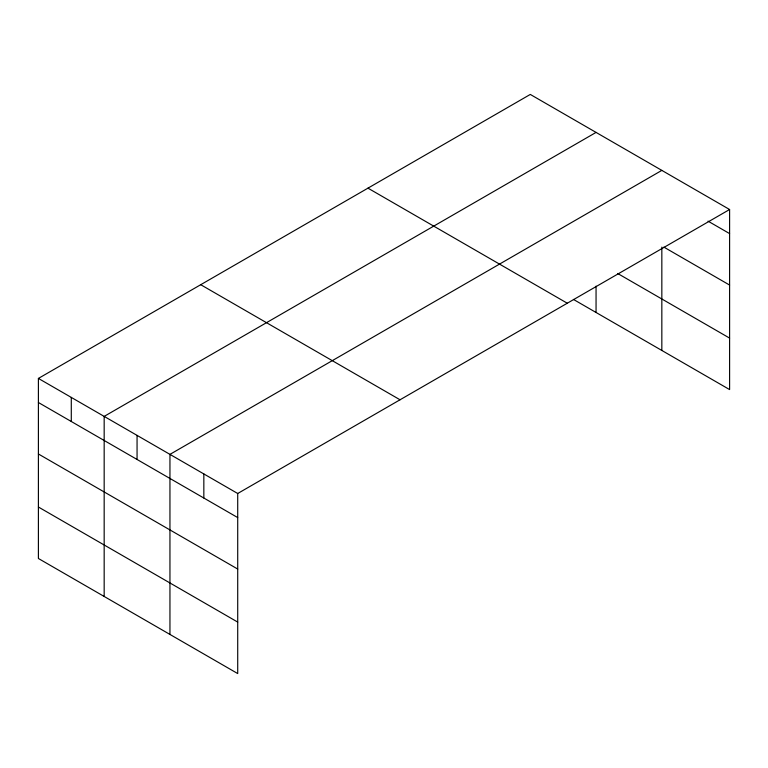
<?xml version="1.0" encoding="UTF-8"?>
<svg xmlns="http://www.w3.org/2000/svg" width="768" height="768" viewBox="0 0 768 768"><rect width="100%" height="100%" fill="white"/><g stroke="black" fill="none" stroke-linecap="round" stroke-linejoin="round"><path stroke-width="1.15" d="M729.6 209.51L530.285 94.435L38.4 378.422L38.4 558.49L237.715 673.565L237.715 493.498L729.6 209.51L729.6 389.578L573.446 299.424M596.054 132.413L104.17 416.4L104.17 596.458M661.834 170.39L169.949 454.378L169.949 634.435M708.038 221.146L729.6 233.597M663.888 247.123L729.6 285.062M617.645 273.466L729.6 338.102M367.958 188.15L567.274 303.226M200.726 284.707L400.042 399.782M38.4 378.422L237.715 493.498M38.4 402.509L237.715 517.584M38.4 453.984L237.715 569.05M38.4 507.014L237.715 622.09M661.834 247.123L661.834 350.448M596.054 286.138L596.054 312.47M203.837 473.933L203.837 498.019M137.059 435.389L137.059 459.466M71.29 397.411L71.29 421.498"/></g></svg>
